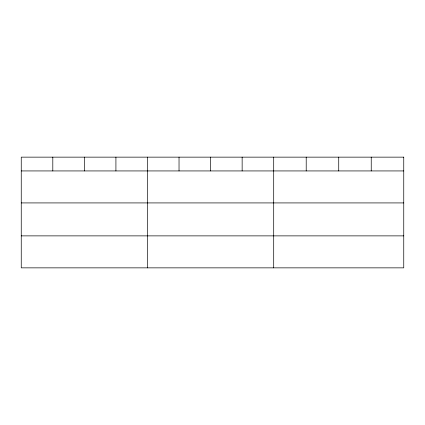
<?xml version="1.0" encoding="UTF-8"?>
<svg xmlns="http://www.w3.org/2000/svg" width="425" height="425" viewBox="0 0 425 425"><rect width="100%" height="100%" fill="white"/><g stroke="black" fill="none" stroke-linecap="round" stroke-linejoin="round"><path stroke-width="0.64" d="M21.25 170.935L403.75 170.935M21.25 202.922L403.75 202.922M21.25 235.875L403.75 235.875M371.237 157.144L371.237 170.935M338.725 157.144L338.725 170.935M306.212 157.144L306.212 170.935M273.7 157.144L273.7 267.856M242.144 157.144L242.144 170.935M210.587 157.144L210.587 170.935M179.031 157.144L179.031 170.935M147.475 157.144L147.475 267.856M115.919 157.144L115.919 170.935M84.363 157.144L84.363 170.935M52.806 157.144L52.806 170.935M403.75 157.144L21.25 157.144L21.25 267.856L403.75 267.856L403.75 157.144"/></g></svg>
